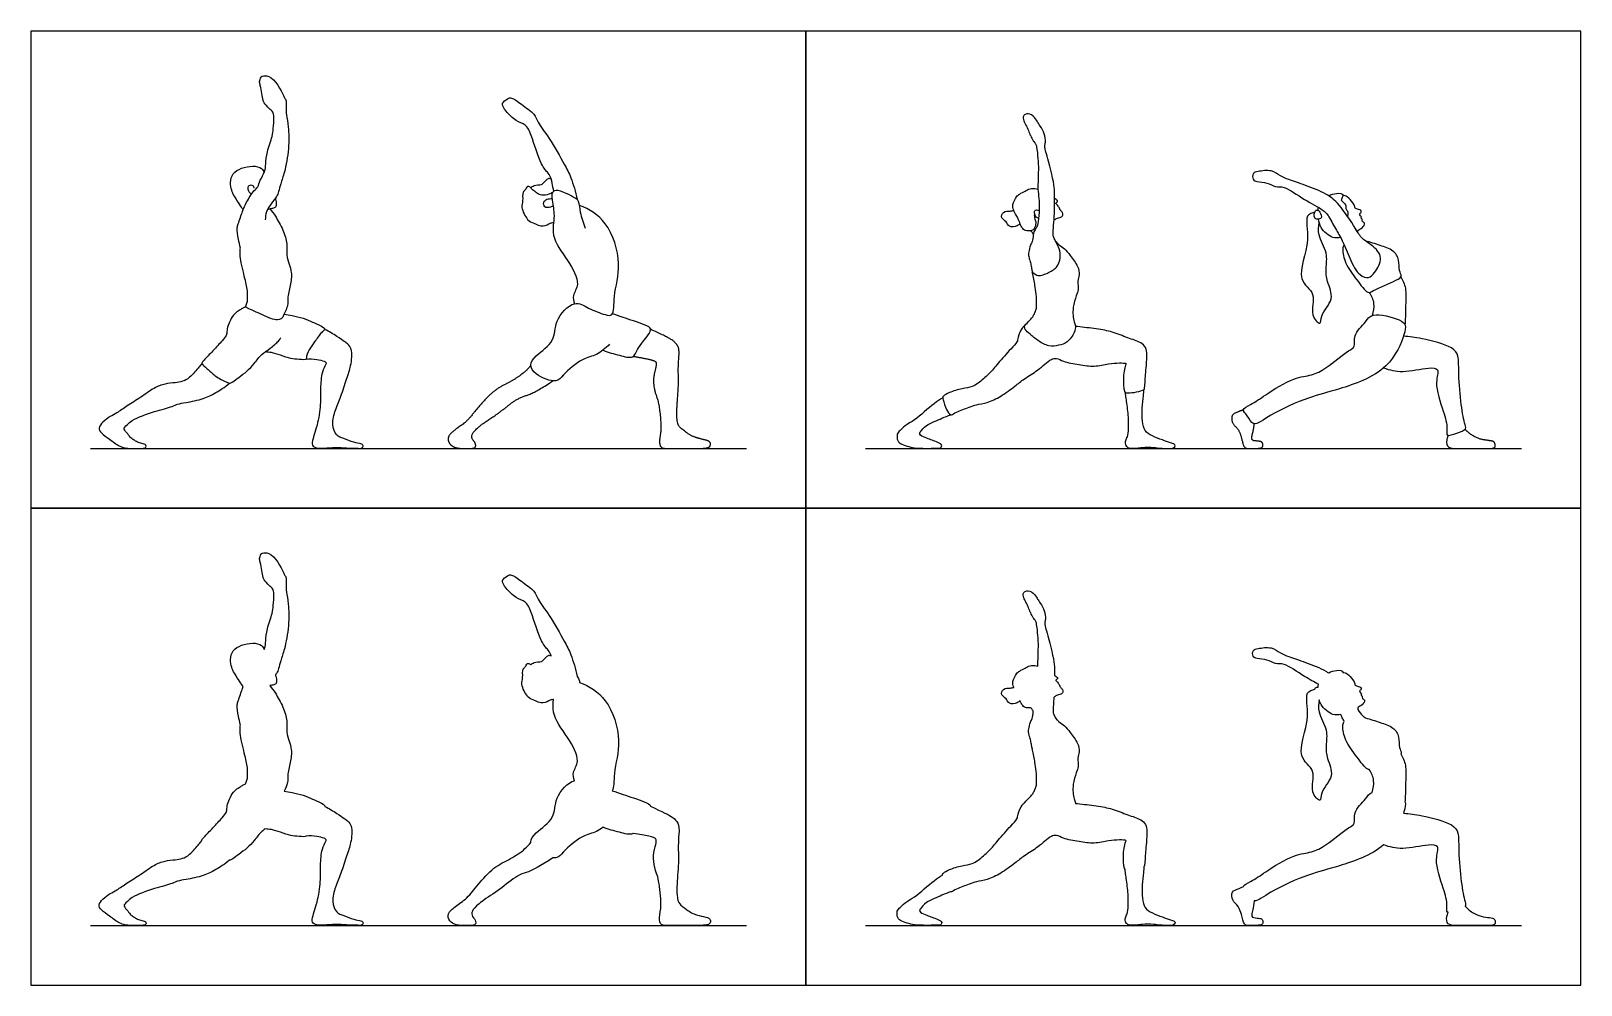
# Model space of a CAD drawing. Header units: millimetres. Extents: x 0.3 to 34.9, y 0.2 to 32.
# Drawn here: x 11.34 to 19.27, y 17.42 to 22.3 of the extents above; entities that cross this region are included whole.
import ezdxf

# ---------------------------------------------------------------- set-up
doc = ezdxf.new("R2010")
doc.units = ezdxf.units.MM
for name, color, linetype, true_color in [('AG-DIAGRAM', 7, 'Continuous', 0xfecc66), ('AG-OUTLINE', 7, 'Continuous', 0x8000ff), ('AG-PEOPLE', 7, 'Continuous', 0x66ccff), ('X-VPRT', 6, 'Continuous', 0xff00ff)]:
    doc.layers.add(name, color=color, linetype=linetype, true_color=true_color)

msp = doc.modelspace()

# ---------------------------------------------------------------- linework, layer by layer
at = {"layer": 'AG-DIAGRAM'}
for points in [[(11.645, 20.1616), (14.9978, 20.1616)], [(15.6074, 20.1616), (18.9602, 20.1616)], [(11.645, 17.7232), (14.9978, 17.7232)], [(15.6074, 17.7232), (18.9602, 17.7232)]]:
    msp.add_lwpolyline(points, dxfattribs=at)
at = {"layer": 'AG-OUTLINE'}
for points, knots in [([(12.5899, 19.0027), (12.5919, 19.0055), (12.5996, 19.0171), (12.6063, 19.0357), (12.6174, 19.0792), (12.6387, 19.138), (12.6605, 19.2559), (12.6576, 19.3626), (12.6466, 19.4267), (12.6424, 19.4608), (12.6481, 19.4988), (12.6352, 19.5177), (12.6253, 19.5411), (12.5778, 19.6327), (12.5278, 19.6278), (12.5166, 19.6239), (12.5097, 19.6069), (12.5082, 19.5928), (12.5173, 19.5628), (12.5245, 19.5123), (12.5301, 19.4912), (12.5573, 19.4603), (12.5788, 19.444), (12.5838, 19.4156), (12.5784, 19.3567), (12.5751, 19.3182), (12.5459, 19.2398), (12.5395, 19.1797), (12.539, 19.1499), (12.5331, 19.1347), (12.5322, 19.1328), (12.5296, 19.1407), (12.5183, 19.1615), (12.4719, 19.1688), (12.4166, 19.158), (12.3694, 19.1312), (12.3566, 19.0832), (12.3649, 19.0416), (12.3794, 19.0118), (12.4072, 18.9706), (12.4188, 18.9527), (12.4248, 18.9437), (12.4232, 18.9397), (12.4195, 18.9289), (12.4016, 18.8756), (12.3926, 18.8525), (12.3981, 18.7918), (12.4125, 18.753), (12.4088, 18.7302), (12.4084, 18.6922), (12.435, 18.5889), (12.4498, 18.5258), (12.4473, 18.4649), (12.4395, 18.4524), (12.4362, 18.4464), (12.4326, 18.4462), (12.4198, 18.4385), (12.4045, 18.4272), (12.3757, 18.414), (12.342, 18.3449), (12.3421, 18.3175), (12.3402, 18.3075), (12.3385, 18.2986), (12.3158, 18.2697), (12.2717, 18.2244), (12.2275, 18.176), (12.215, 18.164), (12.2136, 18.159), (12.2143, 18.1568), (12.2092, 18.1506), (12.1989, 18.1386), (12.1529, 18.0828), (12.1161, 18.0645), (12.0765, 18.0583), (12.0237, 18.0545), (11.9679, 18.0321), (11.9015, 17.9836), (11.8319, 17.9414), (11.7812, 17.9049), (11.7403, 17.8844), (11.7121, 17.8617), (11.6806, 17.8288), (11.6999, 17.7986), (11.7425, 17.7713), (11.7886, 17.734), (11.8194, 17.7257), (11.8411, 17.7226), (11.8687, 17.7233), (11.8912, 17.7236), (11.9107, 17.7221), (11.9292, 17.7268), (11.929, 17.7406), (11.9187, 17.7458), (11.9065, 17.7486), (11.8831, 17.7541), (11.8678, 17.7661), (11.8493, 17.7763), (11.8365, 17.7967), (11.814, 17.8192), (11.8172, 17.8287), (11.8218, 17.834), (11.8521, 17.8701), (11.9682, 17.913), (12.0598, 17.9345), (12.0903, 17.9515), (12.1351, 17.9566), (12.2307, 17.9778), (12.2772, 18.0029), (12.3305, 18.0354), (12.3555, 18.0571), (12.3564, 18.0571), (12.362, 18.0571), (12.3738, 18.0641), (12.404, 18.0869), (12.4465, 18.118), (12.4816, 18.1567), (12.5121, 18.1965), (12.5318, 18.2121), (12.5373, 18.2162), (12.548, 18.2157), (12.57, 18.2139), (12.6168, 18.1992), (12.6688, 18.1806), (12.7072, 18.178), (12.7452, 18.1751), (12.7479, 18.1795), (12.7481, 18.1801), (12.7658, 18.1814), (12.8002, 18.1797), (12.8365, 18.1699), (12.8528, 18.1616), (12.8452, 18.1488), (12.8255, 18.1115), (12.8187, 18.0289), (12.8222, 17.9686), (12.8139, 17.8695), (12.7819, 17.7767), (12.7739, 17.7377), (12.8035, 17.722), (12.8535, 17.7258), (12.9117, 17.7297), (12.9661, 17.7239), (13.0092, 17.7244), (13.0323, 17.722), (13.0429, 17.7382), (13.025, 17.7479), (12.9893, 17.7525), (12.9392, 17.7745), (12.8993, 17.7867), (12.8763, 17.8474), (12.896, 17.9221), (12.9255, 17.9892), (12.9571, 18.0866), (12.9768, 18.1441), (12.9856, 18.2236), (12.963, 18.2556), (12.9444, 18.2673), (12.9061, 18.2957), (12.8644, 18.3202), (12.843, 18.3315), (12.8438, 18.3351), (12.84, 18.3398), (12.8059, 18.3574), (12.7797, 18.3695), (12.7334, 18.3901), (12.6754, 18.4023), (12.648, 18.4068), (12.6343, 18.4087), (12.6407, 18.4218), (12.6565, 18.4579), (12.6491, 18.4909), (12.6677, 18.5559), (12.6755, 18.622), (12.659, 18.664), (12.6451, 18.7127), (12.6518, 18.7703), (12.631, 18.84), (12.591, 18.91), (12.5716, 18.9362), (12.5616, 18.9488), (12.5674, 18.9505), (12.5815, 18.9517), (12.5975, 18.9591), (12.5959, 18.9837), (12.5924, 18.9941), (12.5905, 19.0007), (12.5899, 19.0027)], [-18.343945, -18.343945, -18.343945, -18.343945, -18.251843, -17.957673, -17.590062, -17.140068, -16.51721, -15.921956, -15.474601, -15.142286, -14.80268, -14.536031, -14.257451, -12.559427, -11.932834, -11.768224, -11.320573, -11.12878, -10.80454, -9.594564, -9.32362, -8.964399, -8.675929, -8.382284, -7.952702, -7.588645, -7.075741, -6.630568, -6.270783, -6.218653, -6.218653, -6.218653, -6.00043, -5.61032, -5.179676, -4.775225, -4.390501, -4.028211, -3.69865, -3.303532, -2.980734, -2.980734, -2.980734, -2.775133, -2.035728, -1.751189, -1.311004, -0.945383, -0.689263, -0.345943, 0.237565, 0.716614, 1.13984, 1.396088, 1.396088, 1.396088, 1.628602, 1.878524, 2.192187, 2.684857, 2.979, 3.146513, 3.305886, 3.634441, 4.10547, 4.564807, 4.790754, 4.917888, 4.917888, 4.917888, 5.197174, 5.671628, 6.0376, 6.388891, 6.797026, 7.234412, 7.749363, 8.264238, 8.721348, 9.088135, 9.568484, 9.926523, 10.228531, 10.63864, 11.077725, 11.39033, 11.653003, 11.948872, 12.219283, 12.474161, 12.704141, 12.883999, 13.064697, 13.268025, 13.542707, 13.794512, 14.046613, 14.333062, 14.643362, 14.802427, 14.945656, 15.441602, 16.087253, 16.641093, 16.955648, 17.34459, 17.897313, 18.475504, 18.999367, 18.999367, 18.999367, 19.041311, 19.266061, 19.613674, 20.027194, 20.440759, 20.881389, 21.045736, 21.045736, 21.045736, 21.366859, 21.76413, 22.183043, 22.55561, 22.892905, 22.939419, 22.939419, 22.939419, 23.352692, 23.703655, 23.913164, 24.096504, 24.460957, 24.974318, 25.42306, 25.987996, 26.533763, 26.858628, 27.147939, 27.548826, 27.98694, 28.409964, 28.78273, 29.044767, 29.248341, 29.467339, 29.812781, 30.233871, 30.591845, 31.00562, 31.492933, 31.998223, 32.564529, 33.180735, 33.895773, 34.230904, 34.493923, 34.896753, 35.317315, 35.317315, 35.317315, 35.597851, 35.597851, 35.967416, 36.372892, 36.80749, 37.173136, 37.173136, 37.173136, 37.512864, 37.859852, 38.320016, 38.782419, 39.157691, 39.553904, 39.980339, 40.464944, 40.971459, 41.365473, 41.365473, 41.365473, 41.612904, 41.835953, 42.100369, 42.314538, 42.40696, 42.40696, 42.40696, 42.40696]), ([(14.4195, 18.1936), (14.4519, 18.1883), (14.4783, 18.1834), (14.5193, 18.174), (14.5309, 18.17), (14.5362, 18.1635), (14.5373, 18.1584), (14.5362, 18.1446), (14.5335, 18.131), (14.5236, 18.0904), (14.5221, 18.07), (14.526, 18.0292), (14.5309, 18.0089), (14.5466, 17.9684), (14.5527, 17.9358), (14.5616, 17.8459), (14.5617, 17.8129), (14.5536, 17.7708), (14.553, 17.7541), (14.5584, 17.7294), (14.5676, 17.7232), (14.5987, 17.7232), (14.6238, 17.7232), (14.6933, 17.7232), (14.7261, 17.7232), (14.7879, 17.7232), (14.8056, 17.7262), (14.8142, 17.738), (14.8154, 17.7442), (14.8115, 17.7575), (14.8037, 17.7623), (14.7761, 17.7683), (14.7606, 17.7724), (14.7263, 17.7826), (14.7095, 17.7913), (14.6765, 17.8157), (14.6645, 17.8255), (14.6494, 17.8403), (14.6448, 17.8557), (14.6415, 17.9021), (14.6425, 17.9358), (14.6499, 18.024), (14.6512, 18.0625), (14.6491, 18.1284), (14.6499, 18.159), (14.655, 18.2153), (14.6533, 18.2348), (14.6415, 18.2562), (14.6319, 18.2664), (14.6054, 18.286), (14.5684, 18.3046), (14.5077, 18.3318), (14.5063, 18.3428), (14.469, 18.3589), (14.3663, 18.393), (14.3308, 18.4051), (14.3123, 18.4112), (14.321, 18.4266), (14.3174, 18.5168), (14.3653, 18.6661), (14.2944, 18.8875), (14.1946, 18.945), (14.1449, 18.9656), (14.1437, 18.9731), (14.1409, 18.9853), (14.1355, 18.9925), (14.132, 18.9957), (14.1253, 19.0335), (14.1021, 19.11), (14.067, 19.176), (13.9935, 19.3088), (13.9297, 19.3871), (13.9168, 19.4352), (13.8482, 19.48), (13.7996, 19.5196), (13.7775, 19.5116), (13.7399, 19.4871), (13.7706, 19.4431), (13.8176, 19.3958), (13.8728, 19.3798), (13.9016, 19.3224), (13.9421, 19.1755), (13.9842, 19.1325), (13.9964, 19.1126), (14.0002, 19.1009), (13.9956, 19.1028), (13.9841, 19.1082), (13.9632, 19.0824), (13.9516, 19.0701), (13.9104, 19.0696), (13.9006, 19.0597), (13.8955, 19.0552), (13.8943, 19.0565), (13.8892, 19.0617), (13.8754, 19.0657), (13.8685, 19.0417), (13.8508, 19.0355), (13.8572, 18.9866), (13.8434, 18.9561), (13.876, 18.8869), (13.9102, 18.8754), (13.958, 18.8512), (13.9944, 18.8767), (14.0062, 18.8772), (14.0117, 18.8782), (14.0095, 18.8571), (14.0033, 18.7935), (14.0844, 18.6894), (14.1533, 18.5659), (14.1061, 18.5079), (14.1147, 18.4763), (14.1186, 18.4624), (14.0856, 18.4547), (14.0112, 18.3749), (14.0259, 18.2701), (13.9217, 18.2021), (13.8949, 18.1642), (13.8951, 18.1476), (13.8952, 18.1465), (13.8774, 18.1243), (13.856, 18.105), (13.8056, 18.0721), (13.7786, 18.0567), (13.721, 18.0279), (13.6928, 18.0057), (13.6376, 17.9459), (13.6148, 17.9193), (13.579, 17.8728), (13.5595, 17.854), (13.5175, 17.8258), (13.5007, 17.8128), (13.4757, 17.7891), (13.4708, 17.7767), (13.4765, 17.7512), (13.4839, 17.7412), (13.5079, 17.7268), (13.5227, 17.7232), (13.558, 17.7232), (13.5745, 17.7232), (13.6055, 17.7232), (13.6135, 17.7276), (13.6143, 17.7452), (13.6107, 17.7538), (13.5955, 17.7706), (13.5926, 17.7795), (13.5961, 17.7983), (13.6041, 17.8097), (13.6327, 17.8364), (13.6561, 17.8538), (13.7214, 17.8968), (13.7528, 17.9198), (13.8134, 17.9688), (13.8431, 17.9853), (13.9013, 18.0023), (13.9465, 18.0271), (14.0078, 18.0683), (14.0133, 18.0677), (14.0387, 18.0672), (14.0606, 18.1025), (14.1576, 18.1862), (14.22, 18.1946), (14.254, 18.2167), (14.2649, 18.2251), (14.292, 18.2136), (14.3445, 18.201), (14.4037, 18.184), (14.4183, 18.1928), (14.4195, 18.1936)], [0, 0, 0, 0, 0.204679, 0.204679, 0.409359, 0.409359, 0.614038, 0.614038, 0.818717, 0.818717, 1.023396, 1.023396, 1.228076, 1.228076, 1.432755, 1.432755, 1.637434, 1.637434, 1.842114, 1.842114, 2.046793, 2.046793, 2.251472, 2.251472, 2.456151, 2.456151, 2.660831, 2.660831, 2.86551, 2.86551, 3.070189, 3.070189, 3.274869, 3.274869, 3.479548, 3.479548, 3.684227, 3.684227, 3.888906, 3.888906, 4.093586, 4.093586, 4.298265, 4.298265, 4.502944, 4.502944, 4.707624, 4.707624, 4.912303, 4.912303, 5.116982, 5.116982, 5.116982, 5.450586, 6.050308, 6.480182, 6.480182, 6.480182, 6.975515, 7.708499, 8.531922, 9.245669, 9.245669, 9.245669, 9.418546, 9.567424, 9.567424, 9.567424, 10.171065, 10.667523, 11.360607, 11.923288, 12.302847, 12.810668, 13.242988, 13.499251, 13.832075, 14.202736, 14.670471, 15.075144, 15.516816, 16.212208, 16.642848, 16.967637, 16.967637, 16.967637, 17.184124, 17.488362, 17.726208, 18.070796, 18.324048, 18.324048, 18.324048, 18.387332, 18.597423, 18.851361, 19.073683, 19.44124, 19.776361, 20.239058, 20.581716, 20.97557, 21.328951, 21.559117, 21.559117, 21.559117, 21.918848, 22.600538, 23.244764, 23.68386, 24.052545, 24.052545, 24.052545, 24.681788, 25.242976, 25.843627, 26.260126, 26.289041, 26.289041, 26.289041, 26.523532, 26.523532, 26.758023, 26.758023, 26.992515, 26.992515, 27.227006, 27.227006, 27.461497, 27.461497, 27.695988, 27.695988, 27.930479, 27.930479, 28.16497, 28.16497, 28.399461, 28.399461, 28.633952, 28.633952, 28.868443, 28.868443, 29.102934, 29.102934, 29.337425, 29.337425, 29.571917, 29.571917, 29.806408, 29.806408, 30.040899, 30.040899, 30.27539, 30.27539, 30.509881, 30.509881, 30.509881, 30.610231, 31.011454, 31.636138, 32.12792, 32.375453, 32.375453, 32.375453, 32.904007, 33.362897, 33.406083, 33.406083, 33.406083, 33.406083]), ([(17.0306, 18.024), (17.0318, 18.0248), (17.0352, 18.0307), (17.0385, 18.1069), (17.0429, 18.1434), (17.0487, 18.2116), (17.0368, 18.2483), (17.0046, 18.2693), (16.9367, 18.292), (16.8582, 18.3238), (16.7893, 18.3335), (16.7092, 18.3445), (16.68, 18.3471), (16.68, 18.3478), (16.6791, 18.356), (16.6716, 18.3695), (16.6672, 18.4044), (16.6669, 18.4441), (16.6834, 18.5044), (16.698, 18.5336), (16.6889, 18.5782), (16.7031, 18.6108), (16.6946, 18.6561), (16.6535, 18.7091), (16.627, 18.7432), (16.5977, 18.7615), (16.5871, 18.7729), (16.5804, 18.7808), (16.5801, 18.7802), (16.5801, 18.7801), (16.5763, 18.7872), (16.5712, 18.7977), (16.5659, 18.8121), (16.5653, 18.8276), (16.5674, 18.8504), (16.5694, 18.8755), (16.5704, 18.8889), (16.5744, 18.8924), (16.5826, 18.8995), (16.6053, 18.9039), (16.6181, 18.9145), (16.615, 18.9304), (16.6031, 18.9399), (16.5993, 18.9464), (16.598, 18.9546), (16.5935, 18.9574), (16.5907, 18.9661), (16.5812, 18.9734), (16.5794, 18.977), (16.586, 18.982), (16.5907, 18.9868), (16.5861, 18.9935), (16.5787, 18.9972), (16.5745, 19.0007), (16.5736, 19.0015), (16.5734, 19.0107), (16.5727, 19.0343), (16.5745, 19.0695), (16.5359, 19.2176), (16.5254, 19.2495), (16.5226, 19.2713), (16.5284, 19.2892), (16.5236, 19.3334), (16.5013, 19.3689), (16.4863, 19.3919), (16.4793, 19.406), (16.4569, 19.4328), (16.4309, 19.4359), (16.4075, 19.4195), (16.4149, 19.4026), (16.42, 19.387), (16.4347, 19.3636), (16.4443, 19.334), (16.4512, 19.3209), (16.4638, 19.2954), (16.4771, 19.2806), (16.483, 19.2616), (16.4892, 19.2014), (16.4921, 19.1477), (16.4878, 19.0769), (16.4888, 19.0493), (16.4888, 19.0488), (16.4782, 19.0515), (16.4561, 19.052), (16.4407, 19.0483), (16.4225, 19.0387), (16.3944, 19.0234), (16.3777, 19.0109), (16.356, 18.9701), (16.3609, 18.9493), (16.3649, 18.9398), (16.3651, 18.9392), (16.3591, 18.9383), (16.348, 18.9349), (16.3079, 18.9375), (16.2973, 18.8975), (16.3296, 18.8853), (16.3374, 18.8504), (16.384, 18.859), (16.3927, 18.8683), (16.3971, 18.8732), (16.3978, 18.871), (16.4006, 18.8635), (16.4074, 18.85), (16.4232, 18.8333), (16.442, 18.8345), (16.4498, 18.8353), (16.4523, 18.8338), (16.4573, 18.8304), (16.4632, 18.8211), (16.4648, 18.8161), (16.4636, 18.8089), (16.4622, 18.7929), (16.4605, 18.7796), (16.4486, 18.7622), (16.4424, 18.727), (16.4392, 18.7152), (16.4441, 18.6907), (16.4522, 18.6677), (16.4558, 18.6436), (16.4586, 18.6308), (16.46, 18.6244), (16.4592, 18.6242), (16.4606, 18.6166), (16.469, 18.586), (16.4738, 18.5518), (16.4801, 18.5128), (16.4826, 18.4608), (16.4809, 18.4354), (16.4712, 18.4121), (16.4618, 18.3953), (16.4488, 18.3799), (16.4232, 18.353), (16.4202, 18.3522), (16.4199, 18.3508), (16.4198, 18.3504), (16.4197, 18.3497), (16.4196, 18.349), (16.4154, 18.3456), (16.4062, 18.3397), (16.3845, 18.2917), (16.3851, 18.2655), (16.3468, 18.2297), (16.2828, 18.1574), (16.242, 18.1045), (16.1838, 18.0569), (16.153, 18.036), (16.1003, 18.0295), (16.0379, 18.0116), (16.0059, 17.9922), (16.0012, 17.9863), (16.0013, 17.983), (16.0014, 17.9821), (15.9864, 17.9723), (15.9572, 17.9552), (15.8594, 17.8662), (15.8144, 17.8447), (15.7889, 17.8202), (15.7653, 17.797), (15.7689, 17.7582), (15.7985, 17.7398), (15.8573, 17.7227), (15.8917, 17.7242), (15.9153, 17.7227), (15.968, 17.7244), (15.9914, 17.7226), (15.9968, 17.7328), (15.9967, 17.746), (15.969, 17.7565), (15.9404, 17.7676), (15.9122, 17.7785), (15.8794, 17.7927), (15.8879, 17.8107), (15.9182, 17.8453), (15.9946, 17.8753), (16.027, 17.8896), (16.0411, 17.8954), (16.0431, 17.8942), (16.0483, 17.8941), (16.0739, 17.9121), (16.1371, 17.9333), (16.1739, 17.9476), (16.2321, 17.9553), (16.2996, 17.9885), (16.3712, 18.0403), (16.4168, 18.0799), (16.4875, 18.1205), (16.5218, 18.1534), (16.5553, 18.1804), (16.5839, 18.1863), (16.6217, 18.1642), (16.7004, 18.1513), (16.7747, 18.139), (16.8491, 18.1567), (16.8997, 18.1605), (16.9409, 18.1597), (16.9382, 18.1513), (16.927, 18.1266), (16.9239, 18.0475), (16.929, 18.0242), (16.9311, 18.0117), (16.9341, 18.0091), (16.9342, 18.009), (16.9355, 17.9988), (16.9379, 17.9774), (16.9489, 17.9025), (16.9518, 17.828), (16.9474, 17.7821), (16.9329, 17.7638), (16.936, 17.736), (16.953, 17.7224), (16.9952, 17.7236), (17.0214, 17.7301), (17.0805, 17.7293), (17.113, 17.7231), (17.1535, 17.7234), (17.1823, 17.7221), (17.1926, 17.7362), (17.1844, 17.746), (17.164, 17.7516), (17.1238, 17.7665), (17.0739, 17.7854), (17.0308, 17.8101), (17.0218, 17.8634), (17.02, 17.9297), (17.0281, 17.9856), (17.03, 18.0137), (17.0306, 18.024)], [15.491062, 15.491062, 15.491062, 15.491062, 15.592472, 16.037835, 16.419019, 16.881333, 17.225979, 17.566065, 18.053133, 18.581582, 19.100628, 19.520168, 19.520168, 19.520168, 19.546789, 19.8178, 20.154888, 20.532116, 20.989138, 21.324545, 21.703242, 22.044693, 22.429466, 22.908103, 23.299178, 23.632697, 23.8739, 24.039425, 24.058198, 24.058198, 24.058198, 24.345795, 24.514059, 24.514059, 24.700509, 24.910211, 24.910211, 24.910211, 25.14326, 25.422651, 25.64612, 25.864577, 26.089679, 26.250037, 26.410066, 26.539557, 26.713284, 26.876305, 26.977768, 27.11561, 27.257366, 27.406892, 27.600085, 27.65341, 27.65341, 27.65341, 27.8652, 28.256773, 28.973483, 29.323167, 29.574927, 29.825197, 30.208146, 30.592517, 30.89754, 31.123985, 31.812585, 32.503695, 32.659797, 33.33883, 33.574354, 33.88725, 34.209433, 34.438906, 34.746162, 35.003505, 35.25735, 35.700302, 36.151175, 36.72217, 36.732018, 36.732018, 36.732018, 37.066569, 37.296611, 37.559878, 37.887125, 38.159605, 38.543009, 38.859753, 38.87888, 38.87888, 38.87888, 39.127555, 39.475144, 39.788611, 40.104133, 40.419994, 40.782593, 41.040757, 41.040757, 41.040757, 41.141646, 41.391631, 41.666764, 41.972295, 41.972295, 41.972295, 42.146009, 42.379176, 42.379176, 42.379176, 42.580894, 42.814552, 43.080684, 43.425859, 43.634416, 43.916662, 44.211888, 44.498358, 44.756918, 44.756918, 44.756918, 44.883817, 45.223064, 45.570637, 46.107897, 46.702094, 46.992602, 47.287827, 47.536714, 47.81383, 48.162012, 48.275161, 48.275161, 48.275161, 48.314834, 48.314834, 48.314834, 48.550512, 48.962939, 49.257838, 49.663485, 50.241553, 50.734715, 51.230527, 51.582473, 52.001787, 52.484819, 52.830984, 52.989291, 53.04372, 53.04372, 53.04372, 53.471008, 54.1418, 54.545595, 55.076104, 55.361136, 55.690023, 56.020805, 56.692198, 57.005903, 57.293176, 57.603153, 57.873758, 58.050273, 58.233535, 58.516785, 58.786446, 59.082281, 59.407228, 59.621162, 60.012156, 60.555561, 60.922496, 60.922496, 60.922496, 61.058508, 61.374529, 61.856015, 62.22901, 62.664212, 63.176138, 63.721728, 64.184617, 64.70463, 65.114606, 65.489377, 65.79097, 66.118389, 66.637336, 67.147464, 67.642939, 68.071258, 68.400207, 68.51802, 68.810061, 69.264114, 69.551187, 69.763882, 69.77014, 69.77014, 69.77014, 70.087105, 70.580007, 71.086072, 71.460275, 71.727387, 72.006708, 72.251327, 72.610034, 72.92119, 73.348213, 73.689027, 74.050537, 74.350888, 74.55418, 74.73113, 74.98751, 75.362015, 75.785287, 76.170385, 76.572747, 77.042385, 77.493303, 77.754046, 77.754046, 77.754046, 77.754046]), ([(18.6725, 17.8219), (18.673, 17.8225), (18.6781, 17.83), (18.6657, 17.8578), (18.6485, 17.968), (18.6378, 18.1138), (18.6412, 18.1954), (18.6076, 18.2476), (18.448, 18.2871), (18.3894, 18.2943), (18.3574, 18.2965), (18.3582, 18.2992), (18.3662, 18.3241), (18.3698, 18.3419), (18.3652, 18.3543), (18.3649, 18.3551), (18.3656, 18.3644), (18.3676, 18.384), (18.3673, 18.4569), (18.3736, 18.5423), (18.3544, 18.5818), (18.344, 18.5999), (18.3451, 18.6016), (18.3483, 18.6103), (18.3308, 18.6335), (18.339, 18.6875), (18.3069, 18.7391), (18.2361, 18.7601), (18.1881, 18.7775), (18.1627, 18.784), (18.1573, 18.7879), (18.1425, 18.7998), (18.1319, 18.8148), (18.1241, 18.8272), (18.1242, 18.8309), (18.1238, 18.8409), (18.1484, 18.8473), (18.1649, 18.8767), (18.1432, 18.8806), (18.1486, 18.8965), (18.139, 18.8993), (18.1451, 18.9082), (18.1326, 18.9159), (18.1324, 18.923), (18.1398, 18.9269), (18.1422, 18.9347), (18.1394, 18.9414), (18.1267, 18.9445), (18.1091, 18.9504), (18.1083, 18.9591), (18.0997, 18.9809), (18.0713, 19.0118), (18.0552, 19.0153), (18.0475, 19.0167), (18.0474, 19.0171), (18.0462, 19.0256), (18.0207, 19.0314), (17.988, 19.0205), (17.975, 19.0141), (17.9704, 19.017), (17.9373, 19.0365), (17.8579, 19.0681), (17.7728, 19.0962), (17.7276, 19.114), (17.6831, 19.15), (17.6164, 19.1391), (17.5859, 19.1334), (17.5845, 19.0947), (17.6112, 19.0844), (17.6602, 19.0837), (17.7035, 19.0562), (17.7521, 19.0666), (17.8401, 18.9993), (17.9025, 18.967), (17.9223, 18.9556), (17.9213, 18.9507), (17.9207, 18.9457), (17.9204, 18.9405), (17.9165, 18.9417), (17.9089, 18.9418), (17.9047, 18.934), (17.9036, 18.9311), (17.8903, 18.9264), (17.8465, 18.9156), (17.8895, 18.7813), (17.798, 18.5845), (17.9191, 18.519), (17.8733, 18.4105), (17.9381, 18.3446), (17.9296, 18.4102), (18.0104, 18.4839), (17.9646, 18.5756), (17.9585, 18.642), (17.9738, 18.7235), (17.9162, 18.8119), (17.9233, 18.8561), (17.9263, 18.8768), (17.9287, 18.8686), (17.9423, 18.8355), (17.9937, 18.7943), (18.0231, 18.799), (18.0362, 18.8015), (18.0391, 18.7961), (18.0451, 18.7845), (18.0509, 18.7716), (18.0539, 18.7646), (18.0506, 18.7573), (18.0421, 18.7411), (18.0584, 18.6619), (18.1163, 18.5905), (18.1635, 18.5221), (18.1799, 18.5196), (18.1824, 18.5198), (18.1937, 18.5032), (18.2104, 18.4644), (18.2039, 18.4219), (18.1968, 18.4026), (18.1817, 18.3969), (18.1644, 18.3665), (18.096, 18.3045), (18.1143, 18.2402), (18.0711, 18.223), (17.9628, 18.1313), (17.8894, 18.0946), (17.7925, 18.0872), (17.6526, 17.9983), (17.584, 17.9486), (17.541, 17.9305), (17.5392, 17.9214), (17.5244, 17.9147), (17.5104, 17.9089), (17.4844, 17.8988), (17.4783, 17.8888), (17.4802, 17.8589), (17.4862, 17.8463), (17.5086, 17.8258), (17.5166, 17.8139), (17.5263, 17.787), (17.5309, 17.7708), (17.5397, 17.7328), (17.5473, 17.7232), (17.5688, 17.7232), (17.584, 17.7232), (17.6236, 17.7232), (17.6345, 17.7256), (17.6383, 17.7352), (17.6387, 17.7405), (17.6366, 17.752), (17.6333, 17.7558), (17.6224, 17.7594), (17.6132, 17.7606), (17.5874, 17.7622), (17.5813, 17.7672), (17.5826, 17.7855), (17.5843, 17.7951), (17.59, 17.8149), (17.5925, 17.8295), (17.5946, 17.849), (17.6135, 17.8469), (17.688, 17.906), (17.8759, 17.9868), (18.0237, 18.0228), (18.1927, 18.081), (18.2557, 18.1345), (18.2873, 18.1243), (18.3515, 18.1058), (18.4773, 18.138), (18.5461, 18.1329), (18.5117, 18.0535), (18.5618, 17.9148), (18.5849, 17.8326), (18.5758, 17.7937), (18.5843, 17.7903), (18.5856, 17.79), (18.5771, 17.766), (18.5757, 17.7489), (18.5872, 17.7284), (18.5977, 17.7232), (18.6283, 17.7232), (18.6468, 17.7232), (18.6907, 17.7232), (18.7148, 17.7232), (18.7676, 17.7232), (18.7881, 17.7232), (18.8173, 17.7232), (18.825, 17.7264), (18.8268, 17.7393), (18.8262, 17.7452), (18.8218, 17.7563), (18.8155, 17.7599), (18.7945, 17.7631), (18.7816, 17.7651), (18.7508, 17.7698), (18.7345, 17.7758), (18.7, 17.7949), (18.6851, 17.8071), (18.6725, 17.8219)], [4.365921, 4.365921, 4.365921, 4.365921, 4.391083, 4.698224, 5.297899, 5.996301, 6.489944, 6.902008, 7.607484, 8.160485, 8.160485, 8.160485, 8.205655, 8.598402, 8.629399, 8.629399, 8.629399, 8.927102, 9.405102, 9.930378, 10.375726, 10.375726, 10.375726, 10.452929, 10.756178, 11.166096, 11.583862, 12.060085, 12.559697, 12.559697, 12.559697, 12.711208, 13.007958, 13.007958, 13.007958, 13.194551, 13.47154, 13.75671, 13.96623, 14.163937, 14.306891, 14.457093, 14.657032, 14.789576, 14.944294, 15.099487, 15.236117, 15.439989, 15.675368, 15.826231, 16.095169, 16.457462, 16.73154, 16.73154, 16.73154, 16.745591, 17.076071, 17.316048, 17.316048, 17.316048, 17.419174, 18.019065, 18.553459, 18.941048, 19.355079, 19.810828, 20.10378, 20.407284, 20.68518, 21.079998, 21.471266, 21.844083, 22.464405, 22.882903, 22.882903, 22.882903, 22.995038, 22.995038, 22.995038, 23.172757, 23.253927, 23.253927, 23.253927, 23.620373, 24.243521, 25.035585, 25.596384, 26.16772, 26.586049, 26.929809, 27.495005, 28.02893, 28.489772, 28.99166, 29.55292, 29.999295, 29.999295, 29.999295, 30.157867, 30.657754, 31.01396, 31.01396, 31.01396, 31.136317, 31.270106, 31.270106, 31.270106, 31.546635, 32.028147, 32.600447, 33.117339, 33.206179, 33.206179, 33.206179, 33.644001, 34.086184, 34.086184, 34.086184, 34.445589, 34.980836, 35.388986, 35.736331, 36.406947, 36.922063, 37.467175, 38.18933, 38.732285, 39.107086, 39.107086, 39.107086, 39.22654, 39.22654, 39.345994, 39.345994, 39.465447, 39.465447, 39.584901, 39.584901, 39.704355, 39.704355, 39.823808, 39.823808, 39.943262, 39.943262, 40.062716, 40.062716, 40.182169, 40.182169, 40.301623, 40.301623, 40.421077, 40.421077, 40.54053, 40.54053, 40.659984, 40.659984, 40.779438, 40.779438, 40.779438, 41.310531, 42.129677, 42.854221, 43.717691, 43.717691, 43.717691, 44.280382, 44.928002, 45.314766, 45.765641, 46.457922, 46.994503, 47.321202, 47.370012, 47.370012, 47.370012, 47.517842, 47.517842, 47.665673, 47.665673, 47.813504, 47.813504, 47.961334, 47.961334, 48.109165, 48.109165, 48.256996, 48.256996, 48.404827, 48.404827, 48.552657, 48.552657, 48.700488, 48.700488, 48.848319, 48.848319, 48.99615, 48.99615, 48.99615, 48.99615])]:
    msp.add_open_spline(points, degree=3, knots=knots, dxfattribs=at)
at = {"layer": 'AG-PEOPLE'}
for points, knots in [([(12.4362, 20.8848), (12.4395, 20.8908), (12.4473, 20.9033), (12.4498, 20.9642), (12.435, 21.0273), (12.4084, 21.1306), (12.4088, 21.1686), (12.4125, 21.1914), (12.3981, 21.2302), (12.3926, 21.2909), (12.4016, 21.314), (12.4197, 21.3678), (12.4247, 21.3825), (12.4422, 21.4215), (12.4772, 21.4798), (12.5022, 21.4967), (12.5102, 21.5338), (12.5387, 21.5761), (12.5395, 21.6181), (12.5459, 21.6782), (12.5751, 21.7566), (12.5784, 21.7951), (12.5838, 21.854), (12.5788, 21.8824), (12.5573, 21.8987), (12.5301, 21.9296), (12.5245, 21.9507), (12.5173, 22.0012), (12.5082, 22.0312), (12.5097, 22.0453), (12.5166, 22.0623), (12.5278, 22.0662), (12.5778, 22.0711), (12.6253, 21.9795), (12.6352, 21.9561), (12.6481, 21.9372), (12.6424, 21.8992), (12.6466, 21.8651), (12.6576, 21.801), (12.6605, 21.6943), (12.6387, 21.5764), (12.6174, 21.5176), (12.6063, 21.4741), (12.597, 21.4483), (12.5668, 21.4121), (12.5417, 21.3731), (12.5381, 21.3437), (12.5383, 21.3296)], [0, 0, 0, 0, 0.256248, 0.679474, 1.158523, 1.742031, 2.085351, 2.341471, 2.707092, 3.147277, 3.431816, 4.171221, 4.389249, 4.76024, 5.230323, 5.532852, 5.870394, 6.270783, 6.630568, 7.075741, 7.588645, 7.952702, 8.382284, 8.675929, 8.964399, 9.32362, 9.594564, 10.80454, 11.12878, 11.320573, 11.768224, 11.932834, 12.559427, 14.257451, 14.536031, 14.80268, 15.142286, 15.474601, 15.921956, 16.51721, 17.140068, 17.590062, 17.957673, 18.251843, 18.63639, 19.02436, 19.393436, 19.393436, 19.393436, 19.393436]), ([(14.013, 21.4777), (14.0116, 21.4842), (14.0085, 21.497), (14.0024, 21.5412), (13.9842, 21.5709), (13.9421, 21.6139), (13.9016, 21.7608), (13.8728, 21.8182), (13.8176, 21.8342), (13.7706, 21.8815), (13.7399, 21.9255), (13.7775, 21.95), (13.7996, 21.958), (13.8482, 21.9184), (13.9168, 21.8736), (13.9297, 21.8255), (13.9935, 21.7472), (14.067, 21.6144), (14.1021, 21.5484), (14.1253, 21.4719), (14.132, 21.4341)], [0, 0, 0, 0, 0.251637, 0.619563, 0.944352, 1.374992, 2.070384, 2.512056, 2.916729, 3.384464, 3.755125, 4.087949, 4.344212, 4.776532, 5.284354, 5.663912, 6.226594, 6.919677, 7.416135, 8.019776, 8.019776, 8.019776, 8.019776]), ([(16.5801, 21.2185), (16.5763, 21.2256), (16.5712, 21.2361), (16.5659, 21.2505), (16.5653, 21.266), (16.5698, 21.313), (16.5755, 21.4012), (16.5724, 21.4662), (16.5745, 21.5079), (16.5359, 21.656), (16.5254, 21.6879), (16.5226, 21.7097), (16.5284, 21.7276), (16.5236, 21.7718), (16.5013, 21.8073), (16.4863, 21.8303), (16.4793, 21.8444), (16.4569, 21.8712), (16.4309, 21.8743), (16.4075, 21.8579), (16.4149, 21.841), (16.42, 21.8254), (16.4347, 21.802), (16.4443, 21.7724), (16.4512, 21.7593), (16.4638, 21.7338), (16.4771, 21.719), (16.483, 21.7), (16.4892, 21.6398), (16.4921, 21.5861), (16.4862, 21.488), (16.4942, 21.441), (16.4952, 21.3849), (16.4927, 21.3219), (16.4813, 21.2872), (16.4656, 21.2705), (16.4626, 21.234), (16.4605, 21.218), (16.4486, 21.2006), (16.4424, 21.1654), (16.4392, 21.1536), (16.4441, 21.1291), (16.4522, 21.1061), (16.4558, 21.082), (16.4586, 21.0692), (16.46, 21.0628)], [0, 0, 0, 0, 0.287597, 0.455861, 0.455861, 0.642311, 1.272122, 1.727128, 2.118701, 2.835411, 3.185095, 3.436856, 3.687125, 4.070074, 4.454446, 4.759469, 4.985913, 5.674513, 6.365623, 6.521725, 7.200758, 7.436283, 7.749178, 8.071361, 8.300835, 8.60809, 8.865433, 9.119278, 9.56223, 10.013103, 10.584098, 10.992256, 11.426656, 11.89477, 12.23782, 12.513293, 12.858794, 13.092453, 13.358584, 13.703759, 13.912316, 14.194562, 14.489788, 14.776258, 15.034818, 15.034818, 15.034818, 15.034818]), ([(12.4248, 21.3821), (12.4188, 21.3911), (12.4072, 21.409), (12.3794, 21.4502), (12.3649, 21.48), (12.3566, 21.5216), (12.3694, 21.5696), (12.4166, 21.5964), (12.4719, 21.6072), (12.5183, 21.5999), (12.5296, 21.5791), (12.5322, 21.5712)], [0.001131, 0.001131, 0.001131, 0.001131, 0.32393, 0.719047, 1.048609, 1.410899, 1.795622, 2.200074, 2.630717, 3.020828, 3.239051, 3.239051, 3.239051, 3.239051]), ([(17.9421, 21.3818), (17.9213, 21.3961), (17.8499, 21.4302), (17.7521, 21.505), (17.7035, 21.4946), (17.6602, 21.5221), (17.6112, 21.5228), (17.5845, 21.5331), (17.5859, 21.5718), (17.6164, 21.5775), (17.6831, 21.5884), (17.7276, 21.5524), (17.7728, 21.5346), (17.8579, 21.5065), (17.9645, 21.4641), (18.0306, 21.4119), (18.1114, 21.2884), (18.1432, 21.2319), (18.1976, 21.2016), (18.2605, 21.1372), (18.2117, 21.0604), (18.1807, 21.0285), (18.1262, 21.0451), (18.0817, 21.1304), (18.0476, 21.2242), (18.0101, 21.2829), (17.9733, 21.3535), (17.9553, 21.3727), (17.9421, 21.3818)], [0, 0, 0, 0, 0.575691, 1.196012, 1.56883, 1.960098, 2.354916, 2.632812, 2.936315, 3.229267, 3.685017, 4.099047, 4.486637, 5.021031, 5.620922, 6.147317, 6.825312, 7.276551, 7.715844, 8.211674, 8.714077, 9.073419, 9.451097, 10.000043, 10.567555, 11.045215, 11.535839, 11.902838, 11.902838, 11.902838, 11.902838]), ([(12.4673, 21.4614), (12.4627, 21.4643), (12.4545, 21.4721), (12.4496, 21.4883), (12.4496, 21.5043), (12.4711, 21.5121), (12.4799, 21.4976), (12.4798, 21.4936), (12.4796, 21.4917)], [0, 0, 0, 0, 0.228571, 0.460231, 0.673052, 0.911501, 1.122982, 1.259723, 1.259723, 1.259723, 1.259723]), ([(14.0065, 21.4702), (14.0006, 21.4663), (13.9885, 21.4592), (13.9517, 21.4526), (13.9297, 21.4635), (13.9143, 21.4777), (13.903, 21.4817), (13.8938, 21.4987), (13.8754, 21.5041), (13.8685, 21.4801), (13.8508, 21.4739), (13.8572, 21.425), (13.8434, 21.3945), (13.876, 21.3253), (13.9102, 21.3138), (13.958, 21.2896), (13.9944, 21.3151), (14.0062, 21.3156), (14.0117, 21.3166)], [0, 0, 0, 0, 0.258821, 0.593728, 0.871733, 1.122541, 1.313037, 1.555115, 1.765206, 2.019144, 2.241466, 2.609023, 2.944144, 3.406841, 3.749499, 4.143353, 4.496734, 4.7269, 4.7269, 4.7269, 4.7269]), ([(13.8955, 21.4936), (13.9006, 21.4981), (13.9104, 21.508), (13.9516, 21.5085), (13.9632, 21.5208), (13.9841, 21.5466), (13.9956, 21.5412), (14.0002, 21.5393)], [0, 0, 0, 0, 0.253252, 0.59784, 0.835686, 1.139924, 1.356411, 1.356411, 1.356411, 1.356411]), ([(14.1755, 21.285), (14.1654, 21.3119), (14.1475, 21.3634), (14.1447, 21.4274), (14.1162, 21.4454), (14.0005, 21.5052), (14.0027, 21.4231), (14.0221, 21.3507), (13.9936, 21.2443), (14.0844, 21.1278), (14.1533, 21.0043), (14.1061, 20.9463), (14.1147, 20.9147), (14.1186, 20.9008)], [0, 0, 0, 0, 0.52149, 0.944709, 1.279672, 1.849137, 2.246793, 2.748653, 3.308889, 3.990578, 4.634804, 5.073901, 5.442585, 5.442585, 5.442585, 5.442585]), ([(16.4716, 21.3615), (16.4707, 21.3589), (16.4679, 21.3541), (16.4743, 21.3273), (16.4791, 21.3213), (16.4771, 21.3112), (16.4761, 21.2976), (16.4685, 21.2816), (16.4579, 21.2746), (16.4437, 21.273), (16.4237, 21.2711), (16.4074, 21.2884), (16.3992, 21.3047), (16.3943, 21.32), (16.3883, 21.3348), (16.3776, 21.3538), (16.3629, 21.3792), (16.356, 21.4085), (16.3777, 21.4493), (16.3944, 21.4618), (16.4225, 21.4771), (16.4407, 21.4867), (16.4561, 21.4904), (16.4782, 21.4899), (16.4888, 21.4872)], [0, 0, 0, 0, 0.167605, 0.464755, 0.631209, 0.850429, 0.8592, 1.152522, 1.402796, 1.402796, 1.734814, 2.009947, 2.259932, 2.491281, 2.722341, 2.99525, 3.309973, 3.626716, 4.01012, 4.282601, 4.609848, 4.873114, 5.103157, 5.437708, 5.437708, 5.437708, 5.437708]), ([(12.5483, 21.3802), (12.5522, 21.3829), (12.5603, 21.3884), (12.5813, 21.39), (12.5975, 21.3975), (12.5959, 21.4221), (12.5924, 21.4325), (12.5905, 21.4391), (12.5899, 21.4411)], [0, 0, 0, 0, 0.213313, 0.471935, 0.694983, 0.959399, 1.173568, 1.26599, 1.26599, 1.26599, 1.26599]), ([(14.2983, 20.6936), (14.2787, 20.6735), (14.2323, 20.6347), (14.1576, 20.6246), (14.0606, 20.5409), (14.0294, 20.4907), (13.9178, 20.5347), (13.885, 20.5887), (13.9217, 20.6405), (14.0259, 20.7085), (14.0112, 20.8133), (14.1162, 20.9259), (14.1897, 20.8759), (14.2706, 20.8453), (14.3226, 20.834), (14.3164, 20.9519), (14.3653, 21.1045), (14.2944, 21.3259), (14.1946, 21.3834), (14.1449, 21.404)], [0, 0, 0, 0, 0.516323, 1.008105, 1.632789, 2.034012, 2.610242, 3.024128, 3.440627, 4.041277, 4.602466, 5.231709, 5.721298, 6.255755, 6.585034, 7.126112, 7.859096, 8.682519, 9.396266, 9.396266, 9.396266, 9.396266]), ([(14.0092, 21.401), (14.0036, 21.3971), (13.9913, 21.3919), (13.9627, 21.3914), (13.9583, 21.4217), (13.9776, 21.4375), (13.9954, 21.4391), (14.0038, 21.4375)], [0, 0, 0, 0, 0.254828, 0.528099, 0.798744, 1.065098, 1.349135, 1.349135, 1.349135, 1.349135]), ([(16.5704, 21.3273), (16.5744, 21.3308), (16.5826, 21.3379), (16.6053, 21.3423), (16.6181, 21.3529), (16.615, 21.3688), (16.6031, 21.3783), (16.5993, 21.3848), (16.598, 21.393), (16.5935, 21.3958), (16.5907, 21.4045), (16.5812, 21.4118), (16.5794, 21.4154), (16.586, 21.4204), (16.5907, 21.4252), (16.5861, 21.4319), (16.5787, 21.4356), (16.5745, 21.4391), (16.5736, 21.4399)], [0, 0, 0, 0, 0.233049, 0.51244, 0.735909, 0.954367, 1.179468, 1.339826, 1.499855, 1.629346, 1.803073, 1.966094, 2.067557, 2.205399, 2.347156, 2.496681, 2.689874, 2.743199, 2.743199, 2.743199, 2.743199]), ([(17.975, 21.4525), (17.988, 21.4589), (18.0207, 21.4698), (18.0575, 21.4614), (18.0373, 21.4342), (18.0409, 21.4256), (18.0677, 21.4078), (18.0586, 21.3865), (18.0757, 21.376), (18.0737, 21.3569), (18.0708, 21.3489)], [2.072681, 2.072681, 2.072681, 2.072681, 2.312658, 2.643138, 2.913837, 3.076319, 3.376489, 3.615648, 3.841513, 4.127114, 4.127114, 4.127114, 4.127114]), ([(18.1241, 21.2656), (18.1242, 21.2693), (18.1238, 21.2793), (18.1484, 21.2857), (18.1649, 21.3151), (18.1432, 21.319), (18.1486, 21.3349), (18.139, 21.3377), (18.1451, 21.3466), (18.1326, 21.3543), (18.1324, 21.3614), (18.1398, 21.3653), (18.1422, 21.3731), (18.1394, 21.3798), (18.1267, 21.3829), (18.1091, 21.3888), (18.1083, 21.3975), (18.0997, 21.4193), (18.0713, 21.4502), (18.0552, 21.4537), (18.0475, 21.4551)], [0, 0, 0, 0, 0.186593, 0.463582, 0.748751, 0.958272, 1.155979, 1.298933, 1.449135, 1.649073, 1.781618, 1.936336, 2.091528, 2.228159, 2.43203, 2.66741, 2.818273, 3.08721, 3.449503, 3.723581, 3.723581, 3.723581, 3.723581]), ([(12.5616, 21.3872), (12.5716, 21.3746), (12.591, 21.3484), (12.631, 21.2784), (12.6518, 21.2087), (12.6451, 21.1511), (12.659, 21.1024), (12.6755, 21.0604), (12.6677, 20.9943), (12.6491, 20.9293), (12.6571, 20.8936), (12.6298, 20.8372), (12.6212, 20.8232), (12.5879, 20.8123), (12.5157, 20.8487), (12.4438, 20.879), (12.4368, 20.8871), (12.4198, 20.8769), (12.4045, 20.8656), (12.3757, 20.8524), (12.342, 20.7833), (12.3421, 20.7559), (12.3402, 20.7459), (12.3385, 20.737), (12.3158, 20.7081), (12.2717, 20.6628), (12.2275, 20.6144), (12.2146, 20.6021), (12.2124, 20.592), (12.2447, 20.567), (12.2788, 20.5307), (12.3369, 20.5012), (12.3579, 20.4931), (12.3738, 20.5025), (12.404, 20.5253), (12.4465, 20.5564), (12.4816, 20.5951), (12.5195, 20.6446), (12.5623, 20.6706), (12.6058, 20.7088), (12.6136, 20.7213), (12.6175, 20.7272)], [0, 0, 0, 0, 0.394014, 0.900529, 1.385134, 1.811569, 2.207782, 2.583054, 3.045457, 3.505621, 3.852608, 4.287029, 4.513907, 4.811906, 5.336323, 5.831888, 5.988929, 6.221443, 6.471365, 6.785028, 7.277698, 7.57184, 7.739354, 7.898726, 8.227281, 8.698311, 9.157647, 9.383595, 9.533498, 9.874226, 10.296509, 10.750617, 11.004884, 11.229634, 11.577247, 11.990767, 12.404332, 12.844962, 13.256072, 13.678461, 13.939999, 13.939999, 13.939999, 13.939999]), ([(16.3971, 21.3116), (16.3927, 21.3067), (16.384, 21.2974), (16.3374, 21.2888), (16.3296, 21.3237), (16.2973, 21.3359), (16.3079, 21.3759), (16.348, 21.3733), (16.3591, 21.3767), (16.3651, 21.3776)], [0, 0, 0, 0, 0.258164, 0.620763, 0.936624, 1.252146, 1.565614, 1.913202, 2.161877, 2.161877, 2.161877, 2.161877]), ([(16.4923, 21.3369), (16.4877, 21.3384), (16.478, 21.3423), (16.469, 21.3644), (16.4729, 21.3816), (16.4875, 21.3801), (16.4923, 21.3788), (16.4945, 21.3774)], [0, 0, 0, 0, 0.221451, 0.500728, 0.721565, 0.931493, 1.04056, 1.04056, 1.04056, 1.04056]), ([(17.9036, 21.3695), (17.8903, 21.3648), (17.8465, 21.354), (17.8895, 21.2197), (17.798, 21.0229), (17.9191, 20.9574), (17.8733, 20.8489), (17.9381, 20.783), (17.9296, 20.8486), (18.0104, 20.9223), (17.9646, 21.014), (17.9585, 21.0804), (17.9738, 21.1619), (17.9162, 21.2503), (17.9233, 21.2945), (17.9263, 21.3152)], [0, 0, 0, 0, 0.366446, 0.989594, 1.781658, 2.342457, 2.913793, 3.332122, 3.675882, 4.241078, 4.775003, 5.235845, 5.737733, 6.298993, 6.745368, 6.745368, 6.745368, 6.745368]), ([(17.9293, 21.369), (17.9271, 21.3737), (17.925, 21.3788), (17.9013, 21.383), (17.8989, 21.335), (17.9161, 21.3329), (17.9463, 21.3349), (17.9331, 21.3612), (17.9293, 21.369)], [0, 0, 0, 0, 0.186259, 0.406806, 0.750487, 0.965839, 1.225127, 1.53376, 1.53376, 1.53376, 1.53376]), ([(18.0362, 21.2399), (18.0231, 21.2374), (17.9937, 21.2327), (17.9362, 21.2787), (17.9244, 21.3193), (17.9222, 21.3337)], [0, 0, 0, 0, 0.356206, 0.856094, 1.133928, 1.133928, 1.133928, 1.133928]), ([(16.4498, 21.2737), (16.4523, 21.2722), (16.4573, 21.2688), (16.4632, 21.2595), (16.4648, 21.2545)], [0, 0, 0, 0, 0.1737147, 0.406881, 0.406881, 0.406881, 0.406881]), ([(16.4199, 20.7892), (16.4191, 20.7862), (16.4217, 20.7656), (16.4494, 20.7453), (16.4895, 20.7104), (16.5428, 20.6806), (16.5946, 20.6874), (16.6413, 20.7016), (16.676, 20.7514), (16.6828, 20.7877), (16.6716, 20.8079), (16.6672, 20.8428), (16.6669, 20.8825), (16.6834, 20.9428), (16.698, 20.972), (16.6889, 21.0166), (16.7031, 21.0492), (16.6946, 21.0945), (16.6535, 21.1475), (16.627, 21.1816), (16.5977, 21.1999), (16.5871, 21.2113), (16.578, 21.222), (16.5848, 21.2076), (16.5991, 21.1808), (16.6069, 21.1353), (16.5868, 21.0831), (16.5385, 21.0572), (16.4843, 21.0359), (16.4582, 21.0676), (16.4606, 21.0552), (16.469, 21.0244), (16.4738, 20.9902), (16.4801, 20.9512), (16.4826, 20.8992), (16.4809, 20.8738), (16.4712, 20.8505), (16.4618, 20.8337), (16.4488, 20.8183), (16.4232, 20.7914), (16.4202, 20.7906), (16.4199, 20.7892)], [0, 0, 0, 0, 0.25805, 0.600212, 1.030527, 1.481388, 1.893927, 2.29692, 2.744147, 3.087193, 3.358204, 3.695292, 4.07252, 4.529542, 4.864949, 5.243646, 5.585097, 5.96987, 6.448507, 6.839582, 7.173101, 7.414304, 7.579829, 7.753104, 8.084188, 8.47875, 8.898873, 9.332903, 9.766284, 10.070593, 10.201842, 10.54109, 10.888662, 11.425922, 12.020119, 12.310627, 12.605852, 12.854739, 13.131855, 13.480037, 13.593186, 13.593186, 13.593186, 13.593186]), ([(18.0539, 21.203), (18.0506, 21.1957), (18.0421, 21.1795), (18.0584, 21.1003), (18.1163, 21.0289), (18.1725, 20.9474), (18.2052, 20.9709), (18.3168, 21.0175), (18.354, 21.0411), (18.3308, 21.0719), (18.339, 21.1259), (18.3069, 21.1775), (18.2361, 21.1985), (18.1881, 21.2159), (18.1627, 21.2224)], [0, 0, 0, 0, 0.276529, 0.758041, 1.330341, 1.847234, 2.161515, 2.793258, 3.128119, 3.431369, 3.841286, 4.259052, 4.735276, 5.234888, 5.234888, 5.234888, 5.234888]), ([(18.344, 21.0383), (18.3544, 21.0202), (18.3736, 20.9807), (18.3673, 20.8953), (18.3676, 20.8224), (18.3656, 20.8028), (18.3649, 20.7935)], [0, 0, 0, 0, 0.445348, 0.970623, 1.448623, 1.746327, 1.746327, 1.746327, 1.746327]), ([(18.1824, 20.9582), (18.1937, 20.9416), (18.2104, 20.9028), (18.2039, 20.8603), (18.1968, 20.841)], [0, 0, 0, 0, 0.4378215, 0.8800048, 0.8800048, 0.8800048, 0.8800048]), ([(12.6343, 20.8471), (12.648, 20.8452), (12.6754, 20.8407), (12.7334, 20.8285), (12.7797, 20.8079), (12.8059, 20.7958), (12.8492, 20.7734), (12.8415, 20.766), (12.8232, 20.7545), (12.7899, 20.7042), (12.762, 20.6697), (12.7456, 20.6271), (12.7512, 20.6131), (12.7072, 20.6164), (12.6688, 20.619), (12.6168, 20.6376), (12.57, 20.6523), (12.548, 20.6541), (12.5373, 20.6546)], [0, 0, 0, 0, 0.365646, 0.800243, 1.20572, 1.575285, 1.575285, 2.031871, 2.28931, 2.726358, 3.125786, 3.494953, 3.659937, 3.997233, 4.3698, 4.788712, 5.185983, 5.507107, 5.507107, 5.507107, 5.507107]), ([(14.2649, 20.6635), (14.292, 20.652), (14.3445, 20.6394), (14.4251, 20.6163), (14.4369, 20.6788), (14.5316, 20.7702), (14.4713, 20.7965), (14.3663, 20.8314), (14.3308, 20.8435), (14.3123, 20.8496)], [0, 0, 0, 0, 0.528554, 0.987444, 1.403362, 1.994262, 2.357714, 2.957437, 3.38731, 3.38731, 3.38731, 3.38731]), ([(17.592, 20.2879), (17.6107, 20.2831), (17.6857, 20.3434), (17.8759, 20.4252), (18.0268, 20.4619), (18.2865, 20.5518), (18.3607, 20.7352), (18.3723, 20.7929), (18.3371, 20.8241), (18.195, 20.8603), (18.1671, 20.8074), (18.096, 20.7429), (18.1143, 20.6786), (18.0711, 20.6614), (17.9628, 20.5697), (17.8894, 20.533), (17.7925, 20.5256), (17.6526, 20.4367), (17.584, 20.387), (17.5247, 20.362), (17.5641, 20.3293), (17.5777, 20.2915), (17.592, 20.2879)], [0, 0, 0, 0, 0.55666, 1.375807, 2.100351, 3.01544, 3.781988, 4.174735, 4.538035, 5.187659, 5.599183, 6.13443, 6.54258, 6.889925, 7.560541, 8.075657, 8.620769, 9.342924, 9.885879, 10.26068, 10.608526, 11.034868, 11.034868, 11.034868, 11.034868]), ([(12.7481, 20.6185), (12.7658, 20.6198), (12.8002, 20.6181), (12.8365, 20.6083), (12.8528, 20.6), (12.8452, 20.5872), (12.8255, 20.5499), (12.8187, 20.4673), (12.8222, 20.407), (12.8139, 20.3079), (12.7819, 20.2151), (12.7739, 20.1761), (12.8035, 20.1604), (12.8535, 20.1642), (12.9117, 20.1681), (12.9661, 20.1623), (13.0092, 20.1628), (13.0323, 20.1604), (13.0429, 20.1766), (13.025, 20.1863), (12.9893, 20.1909), (12.9392, 20.2129), (12.8993, 20.2251), (12.8763, 20.2858), (12.896, 20.3605), (12.9255, 20.4276), (12.9571, 20.525), (12.9768, 20.5825), (12.9856, 20.662), (12.963, 20.694), (12.9444, 20.7057), (12.9061, 20.7341), (12.8644, 20.7586), (12.843, 20.7699)], [0, 0, 0, 0, 0.413273, 0.764237, 0.973746, 1.157085, 1.521538, 2.034899, 2.483641, 3.048577, 3.594344, 3.919209, 4.20852, 4.609408, 5.047521, 5.470545, 5.843311, 6.105348, 6.308922, 6.52792, 6.873362, 7.294452, 7.652426, 8.066201, 8.553514, 9.058804, 9.62511, 10.241316, 10.956354, 11.291485, 11.554504, 11.957334, 12.377896, 12.377896, 12.377896, 12.377896]), ([(16.4196, 20.7874), (16.4154, 20.784), (16.4062, 20.7781), (16.3845, 20.7301), (16.3851, 20.7039), (16.3468, 20.6681), (16.2828, 20.5958), (16.242, 20.5429), (16.1838, 20.4953), (16.153, 20.4744), (16.1003, 20.4679), (16.0379, 20.45), (16.0059, 20.4306), (15.9999, 20.4229), (16.0052, 20.4077), (16.0175, 20.3603), (16.0391, 20.3328), (16.048, 20.3323), (16.0739, 20.3505), (16.1371, 20.3717), (16.1739, 20.386), (16.2321, 20.3937), (16.2996, 20.4269), (16.3712, 20.4787), (16.4168, 20.5183), (16.4875, 20.5589), (16.5218, 20.5918), (16.5553, 20.6188), (16.5839, 20.6247), (16.6217, 20.6026), (16.7004, 20.5897), (16.7747, 20.5774), (16.8491, 20.5951), (16.8997, 20.5989), (16.9409, 20.5981), (16.9382, 20.5897), (16.927, 20.565), (16.9239, 20.4859), (16.929, 20.4626), (16.9319, 20.4447), (16.951, 20.4455), (16.992, 20.4475), (17.0289, 20.4607), (17.0351, 20.4656), (17.0385, 20.5453), (17.0429, 20.5818), (17.0487, 20.65), (17.0368, 20.6867), (17.0046, 20.7077), (16.9367, 20.7304), (16.8582, 20.7622), (16.7893, 20.7719), (16.7092, 20.7829), (16.68, 20.7855)], [0, 0, 0, 0, 0.235678, 0.648105, 0.943004, 1.348651, 1.926719, 2.419881, 2.915693, 3.267639, 3.686953, 4.169985, 4.51615, 4.674457, 4.892904, 5.313446, 5.647355, 5.793608, 6.109628, 6.591115, 6.964109, 7.399311, 7.911238, 8.456828, 8.919717, 9.43973, 9.849705, 10.224477, 10.526069, 10.853488, 11.372435, 11.882564, 12.378038, 12.806358, 13.135307, 13.253119, 13.545161, 13.999213, 14.286286, 14.498981, 14.720878, 15.100925, 15.448516, 15.592472, 16.037835, 16.419019, 16.881333, 17.225979, 17.566065, 18.053133, 18.581582, 19.100628, 19.520168, 19.520168, 19.520168, 19.520168]), ([(18.2557, 20.5729), (18.2873, 20.5627), (18.3515, 20.5442), (18.4773, 20.5764), (18.5461, 20.5713), (18.5117, 20.4919), (18.5618, 20.3532), (18.5849, 20.271), (18.5724, 20.2175), (18.631, 20.2414), (18.6831, 20.2574), (18.6657, 20.2962), (18.6485, 20.4064), (18.6378, 20.5522), (18.6412, 20.6338), (18.6076, 20.686), (18.448, 20.7255), (18.3894, 20.7327), (18.3574, 20.7349)], [0, 0, 0, 0, 0.562692, 1.210312, 1.597075, 2.04795, 2.740232, 3.276812, 3.603512, 3.996732, 4.391083, 4.698224, 5.297899, 5.996301, 6.489944, 6.902008, 7.607484, 8.160485, 8.160485, 8.160485, 8.160485]), ([(12.2143, 20.5952), (12.2092, 20.589), (12.1989, 20.577), (12.1529, 20.5212), (12.1161, 20.5029), (12.0765, 20.4967), (12.0237, 20.4929), (11.9679, 20.4705), (11.9015, 20.422), (11.8319, 20.3798), (11.7812, 20.3433), (11.7403, 20.3228), (11.7121, 20.3001), (11.6806, 20.2672), (11.6999, 20.237), (11.7425, 20.2097), (11.7886, 20.1724), (11.8194, 20.1641), (11.8411, 20.161), (11.8687, 20.1617), (11.8912, 20.162), (11.9107, 20.1605), (11.9292, 20.1652), (11.929, 20.179), (11.9187, 20.1842), (11.9065, 20.187), (11.8831, 20.1925), (11.8678, 20.2045), (11.8493, 20.2147), (11.8365, 20.2351), (11.814, 20.2576), (11.8172, 20.2671), (11.8218, 20.2724), (11.8521, 20.3085), (11.9682, 20.3514), (12.0598, 20.3729), (12.0903, 20.3899), (12.1351, 20.395), (12.2307, 20.4162), (12.2772, 20.4413), (12.3305, 20.4738), (12.3555, 20.4955)], [0, 0, 0, 0, 0.279287, 0.75374, 1.119712, 1.471004, 1.879138, 2.316525, 2.831476, 3.346351, 3.803461, 4.170247, 4.650596, 5.008636, 5.310643, 5.720752, 6.159838, 6.472442, 6.735115, 7.030984, 7.301395, 7.556273, 7.786254, 7.966112, 8.14681, 8.350138, 8.624819, 8.876625, 9.128726, 9.415175, 9.725475, 9.88454, 10.027769, 10.523714, 11.169365, 11.723206, 12.03776, 12.426703, 12.979425, 13.557617, 14.08148, 14.08148, 14.08148, 14.08148]), ([(16.9342, 20.4474), (16.9355, 20.4372), (16.9379, 20.4158), (16.9489, 20.3409), (16.9518, 20.2664), (16.9474, 20.2205), (16.9329, 20.2022), (16.936, 20.1744), (16.953, 20.1608), (16.9952, 20.162), (17.0214, 20.1685), (17.0805, 20.1677), (17.113, 20.1615), (17.1535, 20.1618), (17.1823, 20.1605), (17.1926, 20.1746), (17.1844, 20.1844), (17.164, 20.19), (17.1238, 20.2049), (17.0739, 20.2238), (17.0308, 20.2485), (17.0218, 20.3018), (17.02, 20.3681), (17.0281, 20.424), (17.03, 20.4521), (17.0306, 20.4624)], [0, 0, 0, 0, 0.316965, 0.809867, 1.315932, 1.690135, 1.957248, 2.236568, 2.481187, 2.839894, 3.151051, 3.578073, 3.918888, 4.280397, 4.580749, 4.78404, 4.96099, 5.217371, 5.591876, 6.015147, 6.400245, 6.802607, 7.272246, 7.723163, 7.983906, 7.983906, 7.983906, 7.983906]), ([(16.0014, 20.4205), (15.9864, 20.4107), (15.9572, 20.3936), (15.8594, 20.3046), (15.8144, 20.2831), (15.7889, 20.2586), (15.7653, 20.2354), (15.7689, 20.1966), (15.7985, 20.1782), (15.8573, 20.1611), (15.8917, 20.1626), (15.9153, 20.1611), (15.968, 20.1628), (15.9914, 20.161), (15.9968, 20.1712), (15.9967, 20.1844), (15.969, 20.1949), (15.9404, 20.206), (15.9122, 20.2169), (15.8794, 20.2311), (15.8879, 20.2491), (15.9182, 20.2837), (15.9946, 20.3137), (16.027, 20.328), (16.0411, 20.3338)], [0, 0, 0, 0, 0.427288, 1.09808, 1.501876, 2.032385, 2.317417, 2.646303, 2.977085, 3.648478, 3.962183, 4.249456, 4.559434, 4.830038, 5.006553, 5.189815, 5.473066, 5.742726, 6.038562, 6.363509, 6.577442, 6.968436, 7.511842, 7.878776, 7.878776, 7.878776, 7.878776])]:
    msp.add_open_spline(points, degree=3, knots=knots, dxfattribs=at)
for points, degree in [([(17.9204, 21.3789), (17.9207, 21.3841), (17.9213, 21.3891), (17.9223, 21.394)], 3), ([(14.4195, 20.632), (14.4681, 20.6241), (14.5296, 20.61), (14.5375, 20.6002), (14.5359, 20.5796), (14.5211, 20.5186), (14.5269, 20.4574), (14.5505, 20.3967), (14.5638, 20.2618), (14.5516, 20.1987), (14.5598, 20.1616), (14.6065, 20.1616), (14.7106, 20.1616), (14.8034, 20.1616), (14.8164, 20.1793), (14.8105, 20.1992), (14.7692, 20.2082), (14.7178, 20.2236), (14.6682, 20.2602), (14.6457, 20.2824), (14.6406, 20.3521), (14.6518, 20.4844), (14.6486, 20.5833), (14.6563, 20.6678), (14.6385, 20.6999), (14.5988, 20.7293), (14.5077, 20.7702)], 2), ([(13.8952, 20.5849), (13.8686, 20.5516), (13.793, 20.5023), (13.7066, 20.4591), (13.6238, 20.3694), (13.57, 20.2995), (13.507, 20.2571), (13.4694, 20.2215), (13.4779, 20.1832), (13.5139, 20.1616), (13.5668, 20.1616), (13.6133, 20.1616), (13.6145, 20.188), (13.5917, 20.2132), (13.597, 20.2415), (13.6398, 20.2815), (13.7377, 20.346), (13.8286, 20.4195), (13.9158, 20.4449), (14.0078, 20.5067)], 2), ([(17.5392, 20.3598), (17.5169, 20.3498), (17.4779, 20.3346), (17.4807, 20.2898), (17.5142, 20.2591), (17.5287, 20.2187), (17.5419, 20.1616), (17.5742, 20.1616), (17.6335, 20.1616), (17.6393, 20.176), (17.6361, 20.1933), (17.6196, 20.1986), (17.581, 20.201), (17.5829, 20.2285), (17.5914, 20.2582), (17.5946, 20.2874)], 2), ([(18.5856, 20.2284), (18.5728, 20.1924), (18.5901, 20.1616), (18.6359, 20.1616), (18.7016, 20.1616), (18.7808, 20.1616), (18.8245, 20.1616), (18.8273, 20.1809), (18.8207, 20.1975), (18.7893, 20.2023), (18.7431, 20.2094), (18.6914, 20.2381), (18.6725, 20.2603)], 2)]:
    msp.add_open_spline(points, degree=degree, dxfattribs=at)
at = {"layer": 'X-VPRT'}
for points in [[(11.3402, 22.2952), (11.3402, 19.8568), (15.3026, 19.8568), (15.3026, 22.2952)], [(15.3026, 22.2952), (15.3026, 19.8568), (19.265, 19.8568), (19.265, 22.2952)], [(11.3402, 19.8568), (11.3402, 17.4184), (15.3026, 17.4184), (15.3026, 19.8568)], [(15.3026, 19.8568), (15.3026, 17.4184), (19.265, 17.4184), (19.265, 19.8568)]]:
    msp.add_lwpolyline(points, close=True, dxfattribs=at)

doc.saveas('drawing.dxf')
